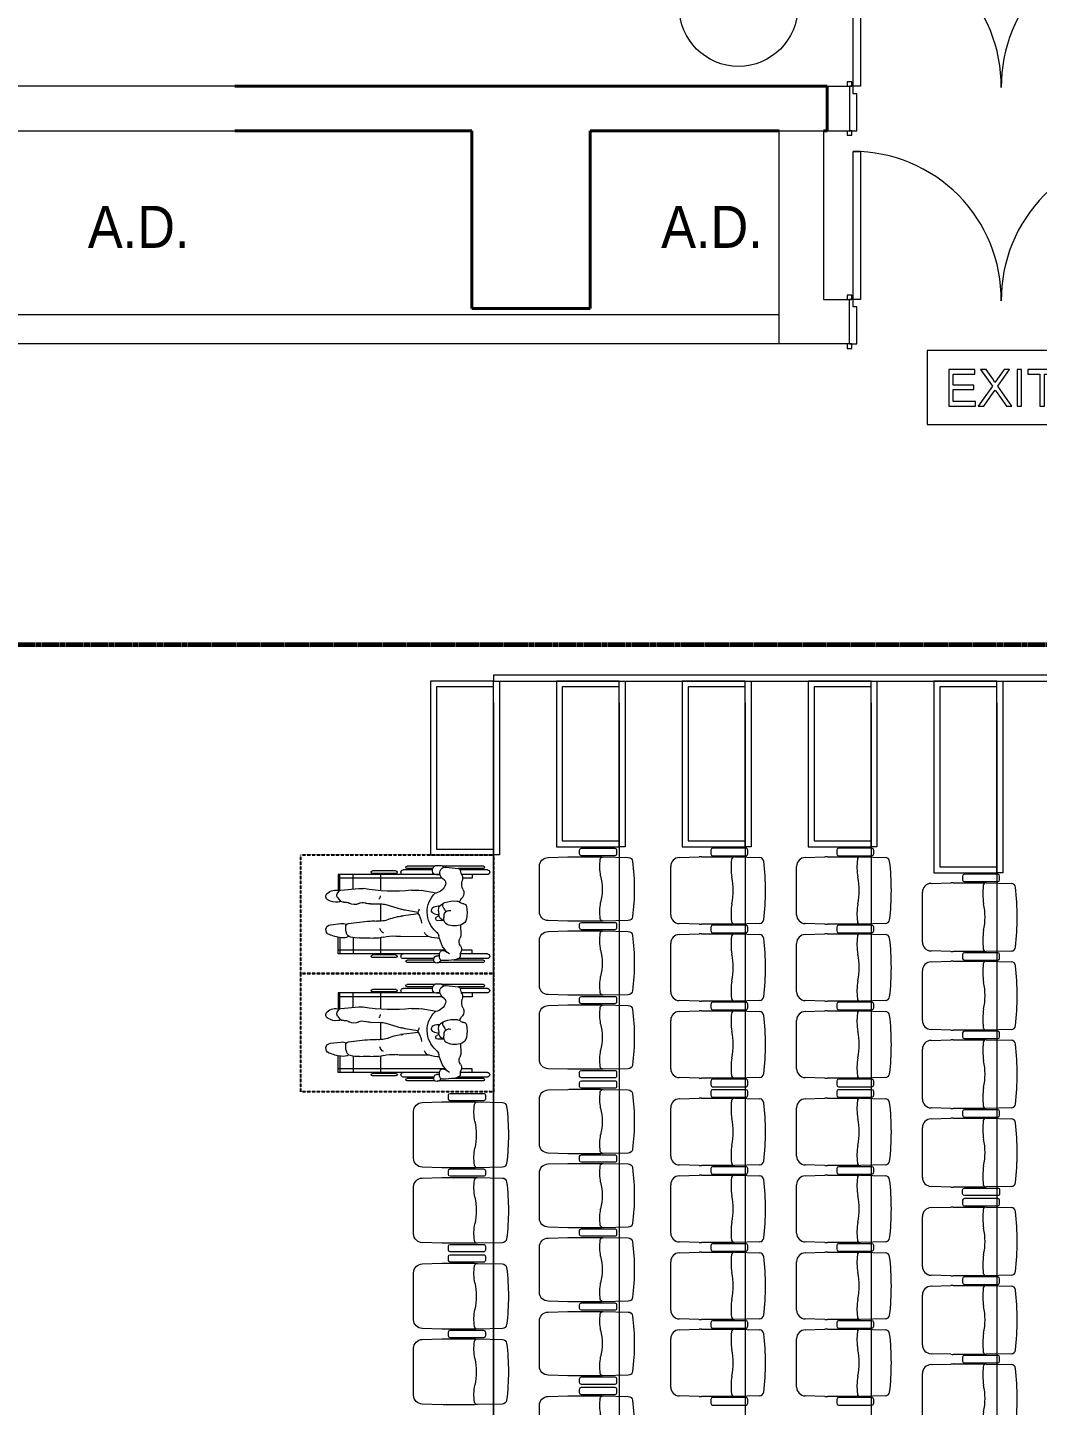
# Model space of a CAD drawing. Header units: millimetres. Extents: x 10569 to 232243, y -25347 to 80743.
# Drawn here: x 54914 to 61733, y 22699 to 32004 of the extents above; entities that cross this region are included whole.
import ezdxf

# ---------------------------------------------------------------- set-up
doc = ezdxf.new("R2010")
doc.units = ezdxf.units.MM
doc.linetypes.add('Hidden', pattern=[7.14375, 4.7625, -2.38125])
doc.linetypes.add('IMPORT-IMPORT-Hidden _5_ _3_', pattern=[2.41935, 1.6129, -0.80645])
for name, color, linetype, lineweight in [('_TP__Theatreplan', 250, 'Continuous', 9), ('A-ANNO-NOTE', 131, 'Continuous', 25), ('A-DETL', 90, 'Continuous', 9), ('A-DOOR', 31, 'Continuous', 20), ('A-DOOR-FRAM', 31, 'Continuous', 30), ('A-GENM', 13, 'Continuous', 20), ('A-WALL', 113, 'Continuous', 20), ('DLN0401_', 250, 'Continuous', 9), ('G-ANNO-TEXT', 231, 'Continuous', 5), ('P001', 131, 'Continuous', 9), ('P003', 231, 'Continuous', 9), ('P004', 41, 'Continuous', 9), ('P007', 191, 'Continuous', 9), ('P012', 201, 'Continuous', 9), ('P014', 61, 'Continuous', 9), ('P907', 195, 'Continuous', 9), ('P911', 155, 'Continuous', 9), ('P912', 205, 'Continuous', 9), ('S-COLS', 52, 'Continuous', 20), ('SEATING OPTION A PLAN_20181105_dwg _2_', 8, 'Continuous', 9)]:
    doc.layers.add(name, color=color, linetype=linetype, lineweight=lineweight)
doc.styles.add('Swis721 BT_3', font='swiss.ttf', dxfattribs={"height": 1.135285})
doc.styles.add('Swis721 BT_6', font='swiss.ttf', dxfattribs={"width": 0.89, "height": 283.821263})

# ---------------------------------------------------------------- blocks, each defined once
blk = doc.blocks.new('SEATING OPTION A PLAN_20181105_dwg_Hr_ch_CS-01_hiji-19088041-TENDER DRAFT G_F')
at = {"layer": 'P003', "color": 253}
for p, q in [((-268, 13), (-268, -13)), ((-30, 25), (-256, 25)), ((-18, -13), (-18, 13)), ((-256, -25), (-30, -25))]:
    blk.add_line(p, q, dxfattribs=at)
for centre, start, end in [((-256, 13), 90, 180), ((-30, 13), 360, 90), ((-256, -13), 180, 270), ((-30, -13), 270, 0)]:
    blk.add_arc(centre, 12, start, end, dxfattribs=at)
blk = doc.blocks.new('SEATING OPTION A PLAN_20181105_dwg_Hr_ch_CS-01_500-19088042-TENDER DRAFT G_F')
at = {"layer": 'P001', "color": 253}
for p, q in [((-347.2, 217.3), (-480.8, 213.2)), ((-128.9, 217.5), (-330.8, 217.5)), ((60.3, 213.5), (-108.3, 217.1)), ((-539, 153.3), (-539, -153.3)), ((-480.8, -213.2), (-347.2, -217.3)), ((-330.8, -217.5), (-128.9, -217.5)), ((-108.3, -217.1), (60.3, -213.5))]:
    blk.add_line(p, q, dxfattribs=at)
for centre, radius, start, end in [((-479, 153.3), 60, 91.71836, 180), ((-330.8, -332.5), 550, 90, 91.71836), ((277.8, 153.8), 408.9, 173.59687, 188.96921), ((-128.9, 177.5), 40, 71.95005, 90), ((-108.7, 197.1), 20, 88.7726, 173.59687), ((59.7, 183.5), 30, 7.05488, 88.7726), ((-1423, 0), 1524, 352.94512, 7.05488), ((-526.1, 0), 410, 347.31962, 12.68038), ((277.8, -153.8), 408.9, 171.03079, 186.40313), ((-479, -153.3), 60, 180, 268.28164), ((-330.8, 332.5), 550, 268.28164, 270), ((-128.9, -177.5), 40, 270, 288.04995), ((-108.7, -197.1), 20, 186.40313, 271.2274), ((59.7, -183.5), 30, 271.2274, 352.94512)]:
    blk.add_arc(centre, radius, start, end, dxfattribs=at)
blk = doc.blocks.new('SEATING OPTION A PLAN_20181105_dwg_Hr_ch_CS-01_hiji-19088044-TENDER DRAFT G_F')
at = {"layer": 'P003', "color": 253}
for p, q in [((-268, 13), (-268, -13)), ((-30, 25), (-256, 25)), ((-18, -13), (-18, 13)), ((-256, -25), (-30, -25))]:
    blk.add_line(p, q, dxfattribs=at)
for centre, start, end in [((-256, 13), 90, 180), ((-30, 13), 360, 90), ((-256, -13), 180, 270), ((-30, -13), 270, 0)]:
    blk.add_arc(centre, 12, start, end, dxfattribs=at)
blk = doc.blocks.new('SEATING OPTION A PLAN_20181105_dwg_B$AE7F12672-19088045-TENDER DRAFT G_F')
at = {"layer": 'P014', "color": 253}
for p, q in [((155165.8, 171874.2), (155334.4, 171877.9)), ((155355, 171878.3), (155556.8, 171878.3)), ((155573.3, 171878), (155706.9, 171874)), ((155765.1, 171814), (155765.1, 171487.5)), ((155334.4, 171423.6), (155165.8, 171427.3)), ((155556.8, 171423.3), (155355, 171423.3)), ((155706.9, 171427.5), (155573.3, 171423.5))]:
    blk.add_line(p, q, dxfattribs=at)
for centre, radius, start, end in [((155166.4, 171844.3), 30, 91.2274, 172.94512), ((155334.8, 171857.9), 20, 6.40313, 91.2274), ((155355, 171838.3), 40, 90, 108.04995), ((155556.8, 171328.3), 550, 88.28164, 90), ((156815.6, 171650.8), 1690.6, 173.30208, 186.69792), ((154870.5, 171810.3), 486.7, 351.78027, 5.86858), ((155705.1, 171814), 60, 0, 88.28164), ((155752.2, 171650.8), 410, 167.31962, 192.68038), ((154870.5, 171491.2), 486.7, 354.13142, 8.21973), ((155166.4, 171457.3), 30, 187.05488, 268.7726), ((155334.8, 171443.6), 20, 268.7726, 353.59687), ((155355, 171463.3), 40, 251.95005, 270), ((155556.8, 171973.3), 550, 270, 271.71836), ((155705.1, 171487.5), 60, 271.71836, 360)]:
    blk.add_arc(centre, radius, start, end, dxfattribs=at)
blk = doc.blocks.new('SEATING OPTION A PLAN_20181105_dwg_B$AA7CF0BD6-19088046-TENDER DRAFT G_F')
at = {"layer": 'P012', "color": 253}
for p, q in [((156015.8, 171779.2), (156184.4, 171782.9)), ((156205, 171783.3), (156406.8, 171783.3)), ((156423.3, 171783), (156556.9, 171779)), ((156615.1, 171719), (156615.1, 171382.5)), ((156184.4, 171318.6), (156015.8, 171322.3)), ((156406.8, 171318.3), (156205, 171318.3)), ((156556.9, 171322.5), (156423.3, 171318.5))]:
    blk.add_line(p, q, dxfattribs=at)
for centre, radius, start, end in [((156184.8, 171762.9), 20, 6.40313, 91.2274), ((156205, 171743.3), 40, 90, 108.04995), ((156406.8, 171233.3), 550, 88.28164, 90), ((157752.2, 171550.8), 1777.1, 173.46736, 186.53264), ((156016.4, 171749.3), 30, 91.2274, 172.94512), ((155679, 171713.3), 528.2, 352.10997, 5.63339), ((156555.1, 171719), 60, 0, 88.28164), ((156602.2, 171550.8), 410, 167.31962, 192.68038), ((155679, 171388.3), 528.2, 354.36661, 7.89003), ((156016.4, 171352.3), 30, 187.05488, 268.7726), ((156184.8, 171338.6), 20, 268.7726, 353.59687), ((156205, 171358.3), 40, 251.95005, 270), ((156406.8, 171868.3), 550, 270, 271.71836), ((156555.1, 171382.5), 60, 271.71836, 360)]:
    blk.add_arc(centre, radius, start, end, dxfattribs=at)
blk = doc.blocks.new('SEATING OPTION A PLAN_20181105_dwg_B$680A16E02-19088047-TENDER DRAFT G_F')
at = {"layer": 'P001', "color": 253}
for p, q in [((-311.2, 222.3), (-444.8, 218.2)), ((-92.9, 222.5), (-294.8, 222.5)), ((96.3, 218.5), (-72.3, 222.1)), ((-503, 158.3), (-503, -158.3)), ((-444.8, -218.2), (-311.2, -222.3)), ((-294.8, -222.5), (-92.9, -222.5)), ((-72.3, -222.1), (96.3, -218.5))]:
    blk.add_line(p, q, dxfattribs=at)
for centre, radius, start, end in [((-443, 158.3), 60, 91.71836, 180), ((-294.8, -327.5), 550, 90, 91.71836), ((351.8, 156.7), 447, 173.87577, 188.57816), ((-92.9, 182.5), 40, 71.95005, 90), ((-72.7, 202.1), 20, 88.7726, 173.59687), ((95.7, 188.5), 30, 7.05488, 88.7726), ((-1469.2, 0), 1606.2, 353.12822, 6.87178), ((-490.1, 0), 410, 347.31962, 12.68038), ((351.8, -156.7), 447, 171.42184, 186.12423), ((-443, -158.3), 60, 180, 268.28164), ((-294.8, 327.5), 550, 268.28164, 270), ((-92.9, -182.5), 40, 270, 288.04995), ((-72.7, -202.1), 20, 186.40313, 271.2274), ((95.7, -188.5), 30, 271.2274, 352.94512)]:
    blk.add_arc(centre, radius, start, end, dxfattribs=at)
blk = doc.blocks.new('SEATING OPTION A PLAN_20181105_dwg_option a seating01 - Copy_dwg_Wheelchair Plan-196646-Level 1-19088048-TENDER DRAFT G_F')
at = {"layer": '_TP__Theatreplan', "color": 253}
for p, q in [((-721.9, 288), (-538.8, 288)), ((-695.3, 313.7), (-417.2, 313.7)), ((-695.3, 298), (-526.1, 298)), ((-444.5, 306.9), (-524.7, 298.2)), ((-379.5, 318.7), (-402.3, 318.6)), ((-364.9, 313.7), (-179.7, 313.7)), ((-353.4, 298), (-179.7, 298)), ((-350.9, 288), (-153.1, 288)), ((-104.2, 280.9), (54, 280.9)), ((-721.9, 256.8), (-547.9, 256.8)), ((-416.3, 231.8), (285.3, 231.8)), ((-397.5, 256.8), (-378.4, 256.8)), ((-104.2, 263.9), (54, 263.9)), ((0, 256.8), (0, 147.6)), ((185.3, 158.9), (185.3, 256.8)), ((273.5, 149.9), (273.5, 256.8)), ((-375, 131.6), (-274.3, 148.7)), ((267.3, 151.5), (145.5, 162.4)), ((290.1, 100.9), (271.5, 78.6)), ((291.9, 126.8), (282, 142.6)), ((-423.9, 59), (-404.6, 48.4)), ((-392, 11.4), (-395, 34.6)), ((-391.9, 9.7), (-393.1, -13.8)), ((-252.5, 1), (-166, 15.6)), ((-36.5, 53.2), (-138.7, 22)), ((0, 58.6), (0, -58.6)), ((67.7, 58.3), (0.2, 58.6)), ((-540.5, -84.7), (-541.9, -150.1)), ((-429.5, -58.3), (-415.5, -50.3)), ((-428, -46), (-429.3, -21.6)), ((-422.5, -54.3), (-387, -55.6)), ((-394.5, -22.7), (-380.5, -29.5)), ((-255.7, -9.7), (-136.9, -24.4)), ((337.8, -82.6), (267.3, -74.9)), ((-331, -163.4), (-136, -162.4)), ((0, -170.4), (0, -279.5)), ((185.3, -169.5), (185.3, -279.5)), ((273.5, -169.5), (273.5, -279.5)), ((-466.2, -279.4), (-432, -258.8)), ((-449.2, -269.1), (-426.8, -241.4)), ((-445.3, -264.3), (-445.3, -266.8)), ((-437.3, -254.5), (285.3, -254.5)), ((-721.9, -279.5), (-539.5, -279.5)), ((-721.9, -310.7), (-526.2, -310.7)), ((-695.3, -320.7), (-490.4, -320.7)), ((-695.3, -336.3), (-395.2, -336.3)), ((-393.5, -337.6), (-401.7, -331.6)), ((-370, -337.3), (-383.6, -339.8)), ((-367.3, -336.3), (-179.7, -336.3)), ((-361.2, -310.7), (-153.1, -310.7)), ((-360.3, -320.7), (-179.7, -320.7)), ((-104.2, -286.6), (54, -286.6)), ((-104.2, -303.6), (54, -303.6))]:
    blk.add_line(p, q, dxfattribs=at)
at = {"layer": '_TP__Theatreplan', "color": 253, "flags": 128}
for points in [[(-619.2, 256.8), (-619.2, 231.8), (-554.7, 231.8)], [(-366.9, 256.8), (285.3, 256.8), (285.3, 149.7)], [(-398.9, -279.5), (285.3, -279.5), (285.3, -167.3)], [(-619.2, -279.5), (-619.2, -254.5), (-547.1, -254.5)]]:
    blk.add_lwpolyline(points, dxfattribs=at)
at = {"layer": '_TP__Theatreplan', "color": 253}
for centre, radius, start, end in [((-721.9, 272.4), 15.6, 90, 270), ((-695.3, 305.9), 7.81, 90, 270), ((-717.3, 320.2), 180.9, 337.14854, 348.55296), ((-522.8, 280.9), 17.5, 96.17376, 168.55296), ((-440.2, 267.5), 39.7, 338.14341, 96.17376), ((-402.1, 293), 25.6, 90.37342, 154.09629), ((-379.3, 295.8), 22.9, 50.99818, 90.37342), ((-389.2, 283.7), 38.6, 336.70713, 50.99818), ((-179.7, 305.9), 7.81, 270, 90), ((-153.1, 272.4), 15.6, 270, 90), ((-104.2, 272.4), 8.5, 90, 270), ((54, 272.4), 8.5, 270, 90), ((-630.6, 190.7), 81.4, 333.51661, 16.56944), ((-501.2, 229.2), 53.6, 157.14854, 196.56944), ((-413.9, 197.9), 27.2, 124.54852, 199.94441), ((-354.6, 219.4), 90.2, 199.94441, 256.94517), ((-470, 279.4), 71.8, 304.54852, 338.14341), ((-388, 221.8), 36.3, 74.40904, 113.68288), ((-372.7, 276.6), 20.6, 254.40904, 336.70713), ((-513.4, 132.3), 49.5, 153.51661, 217.52221), ((-645.2, 31.1), 116.6, 19.72567, 37.52221), ((-491.4, 4.2), 176.1, 310.66122, 46.68578), ((-233.6, -89.8), 242, 84.16195, 99.68494), ((-84.8, 1365.1), 1220.5, 264.16195, 279.48946), ((28, 107.7), 25.2, 169.37709, 225.31336), ((135.3, 48.1), 114.8, 84.89292, 99.48946), ((265.6, 132.3), 19.3, 32.09614, 84.89292), ((302.5, 67.3), 84.2, 47.16594, 107.40344), ((273.1, 115), 22.1, 320.06925, 32.09614), ((340.8, 108.6), 27.9, 299.17313, 47.16594), ((-335, 0.2), 249.4, 170.21672, 190.04428), ((-562.7, 39.5), 18.4, 90.95353, 170.21672), ((-563.5, 92.3), 34.5, 270.95353, 311.32895), ((-510.9, 32.5), 45.1, 96.4099, 131.32895), ((-496.2, -98.7), 177.1, 69.58637, 96.4099), ((-465.1, -21.6), 35.8, 360, 105.43766), ((-113.9, -148.8), 360.4, 149.17006, 154.8848), ((-442, 47), 21.7, 329.17006, 69.58637), ((-413.5, 32.1), 18.6, 7.52313, 61.37121), ((-399.8, -62.8), 108, 68.46799, 90.23807), ((-401.2, 10.2), 9.29, 357.10578, 7.52313), ((-369, 15.1), 24.2, 297.29496, 68.46799), ((-95.5, 80.1), 175.8, 199.37032, 207.81627), ((-202.3, 230.7), 218.1, 279.57559, 286.94452), ((-0.3, -65.7), 124.3, 89.74607, 106.94452), ((68.1, 159.7), 101.4, 269.74607, 290.12721), ((121.3, 14.5), 53.2, 61.11069, 110.12721), ((177.2, 115.9), 62.5, 241.11069, 302.08467), ((239, 17.3), 53.8, 79.87759, 122.08467), ((252.8, 94.3), 24.4, 259.87759, 320.06925), ((290.5, 110.2), 40.4, 237.72186, 264.89343), ((297.3, 186.5), 117.1, 264.89343, 299.17313), ((-530.8, -34.5), 50.5, 190.04428, 248.13351), ((-500.4, 41.2), 132.1, 248.13351, 292.37391), ((-463.8, -47.8), 35.8, 292.37391, 3.03449), ((-437.6, -11.6), 44.5, 299.72507, 357.10578), ((-399.1, 73.4), 89.7, 273.70758, 297.29496), ((-386.5, -41.9), 13.8, 267.82718, 64.23102), ((-99.8, -99.1), 179.7, 147.27401, 171.21955), ((-174.8, -329.5), 307.5, 67.38792, 85.66797), ((9, 111.9), 170.8, 247.38792, 276.05599), ((51.6, -289.5), 232.9, 85.58298, 96.05599), ((-103.9, -2302.7), 2252.1, 81.83902, 85.58298), ((212.7, -95.1), 21.9, 1.28806, 81.83902), ((257.7, -162.8), 88.5, 83.76267, 109.54927), ((334, -116.9), 34.5, 291.96917, 83.76267), ((-486.1, -151.4), 55.8, 178.71911, 206.46299), ((-576.9, -196.6), 45.6, 323.13149, 26.46299), ((-820.8, -48.7), 440.2, 335.81717, 345.64405), ((-401.2, 51.8), 226.4, 270.56983, 288.07444), ((-340.3, -171.7), 55.8, 130.66122, 165.64405), ((-348, -114), 54.6, 295.10488, 338.82747), ((-137.6, 128.2), 290.5, 270.31203, 277.44931), ((-74.5, -353.8), 195.6, 74.16987, 97.44931), ((31.1, 18.7), 191.6, 254.16987, 274.49755), ((-44.4, -94.2), 51, 298.693, 344.33584), ((98, -832.6), 662.3, 86.30242, 94.49755), ((153.3, 22.7), 194.8, 266.30242, 284.83546), ((194, -130.9), 35.9, 284.83546, 343.48226), ((253.6, -82.4), 89.1, 242.65292, 278.26103), ((83, -98), 151.6, 343.48226, 1.28806), ((216.2, 175.3), 349.5, 278.26103, 291.96917), ((-510.3, -246.6), 37.6, 143.13149, 205.21489), ((-593.8, -285.9), 54.6, 356.22682, 25.21489), ((-421.1, -277), 21.3, 14.35284, 121.02908), ((-471.1, -205.7), 56.9, 321.10071, 335.81717), ((-478.4, -291.7), 80.4, 346.28905, 14.35284), ((-721.9, -295.1), 15.6, 90, 270), ((-695.3, -328.5), 7.81, 90, 270), ((-518.3, -290.8), 21, 176.22682, 235.4123), ((-491.5, -251.9), 68.3, 235.4123, 263.54568), ((-408.5, 481.8), 806.7, 263.54568, 269.2953), ((-418.2, -306.4), 18.4, 269.2953, 346.28905), ((-395.2, -322.7), 11, 166.41853, 233.80498), ((-382.4, -270.3), 24.1, 229.48938, 277.82653), ((-386, -327.3), 12.8, 233.80498, 280.69904), ((-377.3, -307.3), 13.2, 37.77997, 97.82653), ((-371.7, -328.1), 9.34, 280.69904, 334.40644), ((-391.8, -318.5), 31.5, 334.40644, 37.77997), ((-179.7, -328.5), 7.81, 270, 90), ((-153.1, -295.1), 15.6, 270, 90), ((-104.2, -295.1), 8.5, 90, 270), ((54, -295.1), 8.5, 270, 90)]:
    blk.add_arc(centre, radius, start, end, dxfattribs=at)
at = {"layer": 'DLN0401_', "color": 9, "linetype": 'IMPORT-IMPORT-Hidden _5_ _3_', "lineweight": 25, "flags": 128}
blk.add_lwpolyline([(-762.5, 388.7), (-762.5, -411.3), (537.5, -411.3), (537.5, 388.7)], close=True, dxfattribs=at)
blk = doc.blocks.new('SEATING OPTION A PLAN_20181105_dwg _2_-19088040-TENDER DRAFT G_F')
at = {"layer": 'P004', "color": 253, "flags": 128}
for points in [[(-1131.6, 36759.4), (-1556.6, 36759.4), (-1556.6, 35584.4), (-1131.6, 35584.4)], [(-281.6, 36759.4), (-706.6, 36759.4), (-706.6, 35639.4), (-281.6, 35639.4)], [(568.4, 36759.4), (143.4, 36759.4), (143.4, 35639.4), (568.4, 35639.4)], [(1418.4, 36759.4), (993.4, 36759.4), (993.4, 35639.4), (1418.4, 35639.4)], [(2268.4, 36759.4), (1843.4, 36759.4), (1843.4, 35464.4), (2268.4, 35464.4)]]:
    blk.add_lwpolyline(points, close=True, dxfattribs=at)
at = {"layer": 'P007', "color": 253}
blk.add_line((-1131.6, 36759.4), (13624.4, 36759.4), dxfattribs=at)
at = {"layer": 'P007', "color": 253, "flags": 128}
blk.add_lwpolyline([(13624.4, 36612.4), (13624.4, 20882.4), (-1131.6, 20882.4), (-1131.6, 36612.4)], dxfattribs=at)
at = {"layer": 'P907', "color": 253}
for p, q in [((-1131.6, 36612.4), (-1131.6, 20882.4)), ((-281.6, 36612.4), (-281.6, 20882.4)), ((568.4, 36612.4), (568.4, 20882.4)), ((1418.4, 36612.4), (1418.4, 20882.4)), ((2268.4, 36612.4), (2268.4, 20882.4))]:
    blk.add_line(p, q, dxfattribs=at)
at = {"layer": 'P911', "color": 253, "flags": 128}
for points in [[(-1131.6, 36759.4), (-1091.6, 36759.4), (-1091.6, 35584.4), (-1131.6, 35584.4)], [(-281.6, 36759.4), (-241.6, 36759.4), (-241.6, 35639.4), (-281.6, 35639.4)], [(568.4, 36759.4), (608.4, 36759.4), (608.4, 35639.4), (568.4, 35639.4)], [(1418.4, 36759.4), (1458.4, 36759.4), (1458.4, 35639.4), (1418.4, 35639.4)], [(2268.4, 36759.4), (2308.4, 36759.4), (2308.4, 35464.4), (2268.4, 35464.4)], [(-1131.6, 36719.4), (-1516.6, 36719.4), (-1516.6, 35624.4), (-1131.6, 35624.4)], [(-281.6, 36719.4), (-666.6, 36719.4), (-666.6, 35679.4), (-281.6, 35679.4)], [(568.4, 36719.4), (183.4, 36719.4), (183.4, 35679.4), (568.4, 35679.4)], [(1418.4, 36719.4), (1033.4, 36719.4), (1033.4, 35679.4), (1418.4, 35679.4)], [(2268.4, 36719.4), (1883.4, 36719.4), (1883.4, 35504.4), (2268.4, 35504.4)]]:
    blk.add_lwpolyline(points, close=True, dxfattribs=at)
at = {"layer": 'P912', "color": 253, "flags": 128}
blk.add_lwpolyline([(-1131.6, 36759.4), (13624.4, 36759.4), (13624.4, 36799.4), (-1131.6, 36799.4)], close=True, dxfattribs=at)
at = {"extrusion": (0, 0, -1), "zscale": -1}
for p in [(1894.1, 35195.7), (1894.1, 34395.7)]:
    blk.add_blockref('SEATING OPTION A PLAN_20181105_dwg_option a seating01 - Copy_dwg_Wheelchair Plan-196646-Level 1-19088048-TENDER DRAFT G_F', p, dxfattribs=at)
at = {"extrusion": (0, 0, -1), "zscale": -1, "rotation": 180}
for name, p in [('SEATING OPTION A PLAN_20181105_dwg_Hr_ch_CS-01_500-19088042-TENDER DRAFT G_F', (281.6, 35354.4)), ('SEATING OPTION A PLAN_20181105_dwg_Hr_ch_CS-01_hiji-19088041-TENDER DRAFT G_F', (281.6, 35604.4)), ('SEATING OPTION A PLAN_20181105_dwg_Hr_ch_CS-01_hiji-19088041-TENDER DRAFT G_F', (281.6, 35104.4)), ('SEATING OPTION A PLAN_20181105_dwg_Hr_ch_CS-01_500-19088042-TENDER DRAFT G_F', (281.6, 34854.4)), ('SEATING OPTION A PLAN_20181105_dwg_Hr_ch_CS-01_hiji-19088041-TENDER DRAFT G_F', (281.6, 34604.4)), ('SEATING OPTION A PLAN_20181105_dwg_Hr_ch_CS-01_500-19088042-TENDER DRAFT G_F', (281.6, 34354.4)), ('SEATING OPTION A PLAN_20181105_dwg_Hr_ch_CS-01_hiji-19088041-TENDER DRAFT G_F', (281.6, 34104.4)), ('SEATING OPTION A PLAN_20181105_dwg_Hr_ch_CS-01_hiji-19088041-TENDER DRAFT G_F', (281.6, 34034.4)), ('SEATING OPTION A PLAN_20181105_dwg_Hr_ch_CS-01_hiji-19088041-TENDER DRAFT G_F', (1167.6, 33949.4)), ('SEATING OPTION A PLAN_20181105_dwg_Hr_ch_CS-01_500-19088042-TENDER DRAFT G_F', (281.6, 33784.4)), ('SEATING OPTION A PLAN_20181105_dwg_B$680A16E02-19088047-TENDER DRAFT G_F', (1167.6, 33694.4)), ('SEATING OPTION A PLAN_20181105_dwg_Hr_ch_CS-01_500-19088042-TENDER DRAFT G_F', (281.6, 33284.4)), ('SEATING OPTION A PLAN_20181105_dwg_Hr_ch_CS-01_hiji-19088041-TENDER DRAFT G_F', (281.6, 33534.4)), ('SEATING OPTION A PLAN_20181105_dwg_Hr_ch_CS-01_hiji-19088041-TENDER DRAFT G_F', (1167.6, 33439.4)), ('SEATING OPTION A PLAN_20181105_dwg_B$680A16E02-19088047-TENDER DRAFT G_F', (1167.6, 33184.4)), ('SEATING OPTION A PLAN_20181105_dwg_Hr_ch_CS-01_hiji-19088041-TENDER DRAFT G_F', (-2304.4, 33309.4)), ('SEATING OPTION A PLAN_20181105_dwg_Hr_ch_CS-01_hiji-19088041-TENDER DRAFT G_F', (281.6, 33034.4)), ('SEATING OPTION A PLAN_20181105_dwg_Hr_ch_CS-01_hiji-19088041-TENDER DRAFT G_F', (1167.6, 32929.4)), ('SEATING OPTION A PLAN_20181105_dwg_Hr_ch_CS-01_500-19088042-TENDER DRAFT G_F', (281.6, 32784.4)), ('SEATING OPTION A PLAN_20181105_dwg_Hr_ch_CS-01_hiji-19088041-TENDER DRAFT G_F', (1167.6, 32859.4)), ('SEATING OPTION A PLAN_20181105_dwg_B$680A16E02-19088047-TENDER DRAFT G_F', (1167.6, 32604.4)), ('SEATING OPTION A PLAN_20181105_dwg_Hr_ch_CS-01_500-19088042-TENDER DRAFT G_F', (281.6, 32284.4)), ('SEATING OPTION A PLAN_20181105_dwg_Hr_ch_CS-01_hiji-19088041-TENDER DRAFT G_F', (281.6, 32534.4)), ('SEATING OPTION A PLAN_20181105_dwg_B$680A16E02-19088047-TENDER DRAFT G_F', (1167.6, 32094.4)), ('SEATING OPTION A PLAN_20181105_dwg_Hr_ch_CS-01_hiji-19088041-TENDER DRAFT G_F', (1167.6, 32349.4)), ('SEATING OPTION A PLAN_20181105_dwg_Hr_ch_CS-01_hiji-19088041-TENDER DRAFT G_F', (281.6, 32034.4)), ('SEATING OPTION A PLAN_20181105_dwg_Hr_ch_CS-01_500-19088042-TENDER DRAFT G_F', (281.6, 31714.4)), ('SEATING OPTION A PLAN_20181105_dwg_Hr_ch_CS-01_hiji-19088041-TENDER DRAFT G_F', (281.6, 31964.4))]:
    blk.add_blockref(name, p, dxfattribs=at)
at = {"rotation": 180}
for name, p in [('SEATING OPTION A PLAN_20181105_dwg_B$AE7F12672-19088045-TENDER DRAFT G_F', (155830.5, 206995.1)), ('SEATING OPTION A PLAN_20181105_dwg_B$AE7F12672-19088045-TENDER DRAFT G_F', (156680.5, 206995.1)), ('SEATING OPTION A PLAN_20181105_dwg_B$AA7CF0BD6-19088046-TENDER DRAFT G_F', (158380.5, 206715.1)), ('SEATING OPTION A PLAN_20181105_dwg_B$AE7F12672-19088045-TENDER DRAFT G_F', (155830.5, 206475.1)), ('SEATING OPTION A PLAN_20181105_dwg_B$AE7F12672-19088045-TENDER DRAFT G_F', (156680.5, 206475.1)), ('SEATING OPTION A PLAN_20181105_dwg_B$AA7CF0BD6-19088046-TENDER DRAFT G_F', (158380.5, 206185.1)), ('SEATING OPTION A PLAN_20181105_dwg_B$AE7F12672-19088045-TENDER DRAFT G_F', (155830.5, 205955.1)), ('SEATING OPTION A PLAN_20181105_dwg_B$AE7F12672-19088045-TENDER DRAFT G_F', (156680.5, 205955.1)), ('SEATING OPTION A PLAN_20181105_dwg_B$AA7CF0BD6-19088046-TENDER DRAFT G_F', (158380.5, 205655.1)), ('SEATING OPTION A PLAN_20181105_dwg_B$AE7F12672-19088045-TENDER DRAFT G_F', (155830.5, 205365.1)), ('SEATING OPTION A PLAN_20181105_dwg_B$AE7F12672-19088045-TENDER DRAFT G_F', (156680.5, 205365.1)), ('SEATING OPTION A PLAN_20181105_dwg_B$AA7CF0BD6-19088046-TENDER DRAFT G_F', (158380.5, 205125.1)), ('SEATING OPTION A PLAN_20181105_dwg_B$AE7F12672-19088045-TENDER DRAFT G_F', (155830.5, 204845.1)), ('SEATING OPTION A PLAN_20181105_dwg_B$AE7F12672-19088045-TENDER DRAFT G_F', (156680.5, 204845.1)), ('SEATING OPTION A PLAN_20181105_dwg_B$AA7CF0BD6-19088046-TENDER DRAFT G_F', (158380.5, 204525.1)), ('SEATING OPTION A PLAN_20181105_dwg_B$AE7F12672-19088045-TENDER DRAFT G_F', (155830.5, 204325.1)), ('SEATING OPTION A PLAN_20181105_dwg_B$AE7F12672-19088045-TENDER DRAFT G_F', (156680.5, 204325.1)), ('SEATING OPTION A PLAN_20181105_dwg_B$AA7CF0BD6-19088046-TENDER DRAFT G_F', (158380.5, 203995.1)), ('SEATING OPTION A PLAN_20181105_dwg_B$AE7F12672-19088045-TENDER DRAFT G_F', (155830.5, 203805.1)), ('SEATING OPTION A PLAN_20181105_dwg_B$AE7F12672-19088045-TENDER DRAFT G_F', (156680.5, 203805.1)), ('SEATING OPTION A PLAN_20181105_dwg_B$AA7CF0BD6-19088046-TENDER DRAFT G_F', (158380.5, 203465.1))]:
    blk.add_blockref(name, p, dxfattribs=at)
for p in [(604.4, 35604.4), (1454.4, 35604.4), (2304.4, 35429.4), (604.4, 35084.4), (604.4, 35084.4), (1454.4, 35084.4), (1454.4, 35084.4), (2304.4, 34899.4), (604.4, 34564.4), (1454.4, 34564.4), (2304.4, 34369.4), (604.4, 34044.4), (1454.4, 34044.4), (604.4, 33974.4), (1454.4, 33974.4), (2304.4, 33839.4), (604.4, 33454.4), (604.4, 33454.4), (1454.4, 33454.4), (1454.4, 33454.4), (2304.4, 33239.4), (604.4, 32934.4), (604.4, 32934.4), (1454.4, 32934.4), (1454.4, 32934.4), (2304.4, 32709.4), (604.4, 32414.4), (1454.4, 32414.4), (2304.4, 32179.4), (604.4, 31894.4), (1454.4, 31894.4)]:
    blk.add_blockref('SEATING OPTION A PLAN_20181105_dwg_Hr_ch_CS-01_hiji-19088044-TENDER DRAFT G_F', p)
blk = doc.blocks.new('DLN-Double Door__X03_ - _M18_2000 x 2450 _WH_-16954924-TENDER DRAFT G_F')
at = {"layer": 'A-DOOR', "lineweight": 15}
for p, q in [((-950, -150), (-1000, -150)), ((-1000, -150), (-1000, -1150)), ((-950, -1150), (-950, -150)), ((950, -150), (1000, -150)), ((950, -1150), (950, -150)), ((1000, -150), (1000, -1150)), ((-1000, -1150), (-950, -1150)), ((1000, -1150), (950, -1150))]:
    blk.add_line(p, q, dxfattribs=at)
for centre, start, end in [((-1000, -150), 270, 0.5), ((1000, -150), 179.5, 270)]:
    blk.add_arc(centre, 1000, start, end, dxfattribs=at)
at = {"layer": 'A-DOOR-FRAM', "lineweight": 15}
for p, q in [((-1010, 180), (-1040, 180)), ((-1040, 180), (-1040, 150)), ((-1025, 150), (-1010, 150)), ((-975, 150), (-1025, 150)), ((-1010, 150), (-1010, 180)), ((-975, -100), (-975, 150)), ((975, 150), (975, -100)), ((1025, 150), (975, 150)), ((1040, 180), (1010, 180)), ((1010, 180), (1010, 150)), ((1010, 150), (1025, 150)), ((1040, 150), (1040, 180)), ((-1040, -150), (-1040, -180)), ((-1040, -180), (-1010, -180)), ((-1010, -150), (-1025, -150)), ((-1025, -150), (-1000, -150)), ((-1010, -180), (-1010, -150)), ((-1000, -150), (-1000, -100)), ((-1000, -100), (-975, -100)), ((975, -100), (1000, -100)), ((1000, -100), (1000, -150)), ((1000, -150), (1025, -150)), ((1025, -150), (1010, -150)), ((1010, -150), (1010, -180)), ((1010, -180), (1040, -180)), ((1040, -180), (1040, -150))]:
    blk.add_line(p, q, dxfattribs=at)
blk = doc.blocks.new('DLN-Double Door__X03_ - _M17_2000 x 2450 _WH_-16954926-TENDER DRAFT G_F')
at = {"layer": 'A-DOOR', "lineweight": 15}
for p, q in [((-950, -150), (-1000, -150)), ((-1000, -150), (-1000, -1150)), ((-950, -1150), (-950, -150)), ((950, -150), (1000, -150)), ((950, -1150), (950, -150)), ((1000, -150), (1000, -1150)), ((-1000, -1150), (-950, -1150)), ((1000, -1150), (950, -1150))]:
    blk.add_line(p, q, dxfattribs=at)
for centre, start, end in [((-1000, -150), 270, 0.5), ((1000, -150), 179.5, 270)]:
    blk.add_arc(centre, 1000, start, end, dxfattribs=at)
at = {"layer": 'A-DOOR-FRAM', "lineweight": 15}
for p, q in [((-1010, 180), (-1040, 180)), ((-1040, 180), (-1040, 150)), ((-1025, 150), (-1010, 150)), ((-975, 150), (-1025, 150)), ((-1010, 150), (-1010, 180)), ((-975, -100), (-975, 150)), ((975, 150), (975, -100)), ((1025, 150), (975, 150)), ((1040, 180), (1010, 180)), ((1010, 180), (1010, 150)), ((1010, 150), (1025, 150)), ((1040, 150), (1040, 180)), ((-1040, -150), (-1040, -180)), ((-1040, -180), (-1010, -180)), ((-1010, -150), (-1025, -150)), ((-1025, -150), (-1000, -150)), ((-1010, -180), (-1010, -150)), ((-1000, -150), (-1000, -100)), ((-1000, -100), (-975, -100)), ((975, -100), (1000, -100)), ((1000, -100), (1000, -150)), ((1000, -150), (1025, -150)), ((1025, -150), (1010, -150)), ((1010, -150), (1010, -180)), ((1010, -180), (1040, -180)), ((1040, -180), (1040, -150))]:
    blk.add_line(p, q, dxfattribs=at)
blk = doc.blocks.new('DLN_EXIT Sign Board - DLN_EXIT Sign Board-5973881-TENDER DRAFT G_F')
at = {"layer": 'A-GENM'}
for p, q in [((500, 250), (-500, 250)), ((-500, 250), (-500, -250)), ((500, -250), (500, 250)), ((-176.9, 121.2), (-353.8, 121.2)), ((-353.8, 121.2), (-353.8, -125)), ((-176.9, 90.4), (-176.9, 121.2)), ((-101.6, 121.2), (-138.5, 121.2)), ((-138.5, 121.2), (-59, 9.1)), ((-56.8, 58.1), (-101.6, 121.2)), ((20.3, 121.2), (-24, 58.5)), ((-21.8, 8.8), (57.7, 121.2)), ((57.7, 121.2), (20.3, 121.2)), ((138.5, 121.2), (107.7, 121.2)), ((107.7, 121.2), (107.7, -125)), ((138.5, -125), (138.5, 121.2)), ((373.1, 121.2), (180.8, 121.2)), ((180.8, 121.2), (180.8, 90.4)), ((373.1, 90.4), (373.1, 121.2)), ((-323.1, 17.3), (-323.1, 90.4)), ((-323.1, 90.4), (-176.9, 90.4)), ((-184.6, 17.3), (-323.1, 17.3)), ((-184.6, -13.5), (-184.6, 17.3)), ((-59, 9.1), (-153.8, -125)), ((-41.7, 33.5), (-56.8, 58.1)), ((-24, 58.5), (-41.7, 33.5)), ((73.1, -125), (-21.8, 8.8)), ((180.8, 90.4), (261.5, 90.4)), ((261.5, 90.4), (261.5, -125)), ((292.3, -125), (292.3, 90.4)), ((292.3, 90.4), (373.1, 90.4)), ((-323.1, -94.2), (-323.1, -13.5)), ((-323.1, -13.5), (-184.6, -13.5)), ((-116.4, -125), (-54.7, -37.6)), ((-54.7, -37.6), (-40.2, -17.3)), ((-40.2, -17.3), (-27, -35.8)), ((-27, -35.8), (36.2, -125)), ((-353.8, -125), (-173.1, -125)), ((-173.1, -94.2), (-323.1, -94.2)), ((-173.1, -125), (-173.1, -94.2)), ((-153.8, -125), (-116.4, -125)), ((36.2, -125), (73.1, -125)), ((107.7, -125), (138.5, -125)), ((261.5, -125), (292.3, -125)), ((-500, -250), (500, -250))]:
    blk.add_line(p, q, dxfattribs=at)
blk = doc.blocks.new('GBP_Door Mark - 2 x 1_3_R_T_ Border _EM_ON_-18777231-TENDER DRAFT G_F')
at = {"layer": 'A-ANNO-NOTE', "lineweight": 5}
blk.add_circle((-31.356, 27.261), 2, dxfattribs=at)
at = {"layer": 'A-ANNO-NOTE', "lineweight": 5, "insert": (-30.02, 29.767), "char_height": 1.1353, "width": 2.7792, "attachment_point": 1, "line_spacing_factor": 1.00667, "style": 'Swis721 BT_3'}
blk.add_mtext('EM', dxfattribs=at)

msp = doc.modelspace()

# ---------------------------------------------------------------- linework, layer by layer
at = {"layer": 'A-DETL', "linetype": 'Hidden', "lineweight": 60}
msp.add_line((41679.42736, 27837.48546), (72769.10347, 27837.48546), dxfattribs=at)
at = {"layer": 'A-WALL'}
for p, q in [((56314.29297, 31607.48546), (52639.29296, 31607.48546)), ((60314.29297, 31607.48546), (60464.29296, 31607.48546)), ((60464.29296, 31607.48546), (60464.29296, 31307.48546)), ((52639.29296, 31307.48546), (56314.29297, 31307.48546)), ((59989.29296, 31307.48546), (60289.29296, 31307.48546)), ((59989.29296, 29867.48546), (59989.29296, 31307.48546)), ((60289.29296, 31307.48546), (60289.29296, 30167.48546)), ((60314.29297, 31307.48546), (60464.29296, 31307.48546)), ((60289.29296, 30167.48546), (60464.29296, 30167.48546)), ((60464.29296, 29867.48546), (60464.29296, 30167.48546)), ((52539.29296, 30067.48546), (59989.29296, 30067.48546)), ((60464.29296, 29867.48546), (52539.29296, 29867.48546))]:
    msp.add_line(p, q, dxfattribs=at)
at = {"layer": 'A-WALL', "color": 10, "lineweight": 40}
for p, q in [((57914.29297, 31607.48546), (56314.29297, 31607.48546)), ((58714.29297, 31607.48546), (60314.29297, 31607.48546)), ((60314.29297, 31607.48546), (60314.29297, 31307.48546)), ((56314.29297, 31307.48546), (57914.29297, 31307.48546)), ((59989.29296, 31307.48546), (58714.29297, 31307.48546)), ((60314.29297, 31307.48546), (60289.29296, 31307.48546))]:
    msp.add_line(p, q, dxfattribs=at)
at = {"layer": 'S-COLS', "color": 10, "lineweight": 40}
for p, q in [((58714.29297, 31607.48546), (57914.29297, 31607.48546)), ((57914.29297, 31307.48546), (57914.29297, 30107.48546)), ((58714.29297, 31307.48546), (58714.29297, 30107.48546)), ((57914.29297, 30107.48546), (58714.29297, 30107.48546))]:
    msp.add_line(p, q, dxfattribs=at)

# ---------------------------------------------------------------- block references
at = {"layer": 'A-ANNO-NOTE', "lineweight": 5, "xscale": 200, "yscale": 200, "zscale": 200}
msp.add_blockref('GBP_Door Mark - 2 x 1_3_R_T_ Border _EM_ON_-18777231-TENDER DRAFT G_F', (65986.31022, 26689.76741), dxfattribs=at)
at = {"layer": 'A-DOOR', "lineweight": 15, "rotation": 180}
for name, p in [('DLN-Double Door__X03_ - _M17_2000 x 2450 _WH_-16954926-TENDER DRAFT G_F', (61489.29296, 31457.48546)), ('DLN-Double Door__X03_ - _M18_2000 x 2450 _WH_-16954924-TENDER DRAFT G_F', (61489.29296, 30017.48546))]:
    msp.add_blockref(name, p, dxfattribs=at)
at = {"layer": 'A-GENM'}
msp.add_blockref('DLN_EXIT Sign Board - DLN_EXIT Sign Board-5973881-TENDER DRAFT G_F', (61488.04296, 29572.74211), dxfattribs=at)
at = {"layer": 'SEATING OPTION A PLAN_20181105_dwg _2_', "color": 53, "lineweight": 40}
msp.add_blockref('SEATING OPTION A PLAN_20181105_dwg _2_-19088040-TENDER DRAFT G_F', (59191.5567, -9168.19575), dxfattribs=at)

# ---------------------------------------------------------------- texts
at = {"layer": 'G-ANNO-TEXT', "color": 7, "char_height": 283.821263, "width": 792, "attachment_point": 1, "line_spacing_factor": 1.00667, "style": 'Swis721 BT_6'}
for insert in [(55321.43482, 30800.19721), (59192.57436, 30800.19721)]:
    msp.add_mtext('A.D.', dxfattribs=dict(at, insert=insert))

doc.saveas('drawing.dxf')
